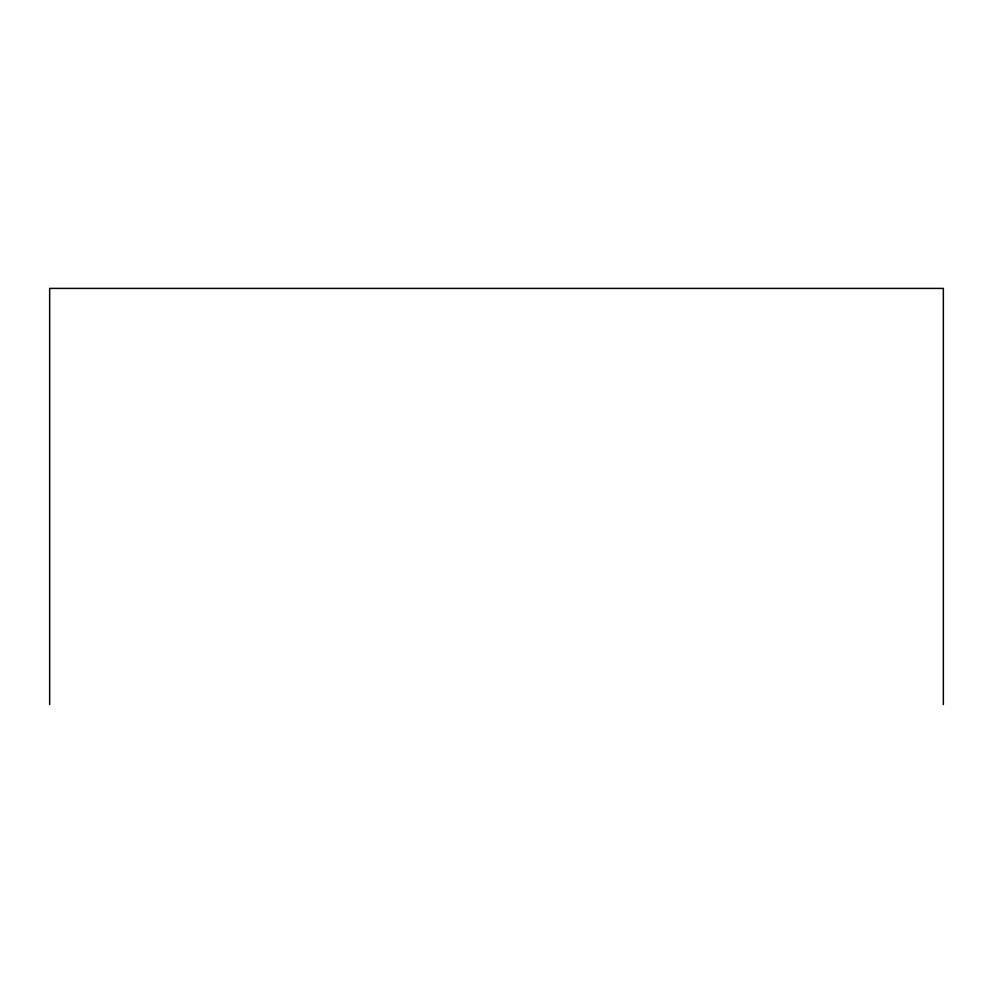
<?xml version="1.0" encoding="UTF-8"?>
<svg xmlns="http://www.w3.org/2000/svg" width="993" height="993" viewBox="0 0 993 993"><rect width="100%" height="100%" fill="white"/><g stroke="black" fill="none" stroke-linecap="round" stroke-linejoin="round"><path stroke-width="1.49" d="M943.35 704.596L943.35 288.404L49.65 288.404L49.65 704.596"/></g></svg>
